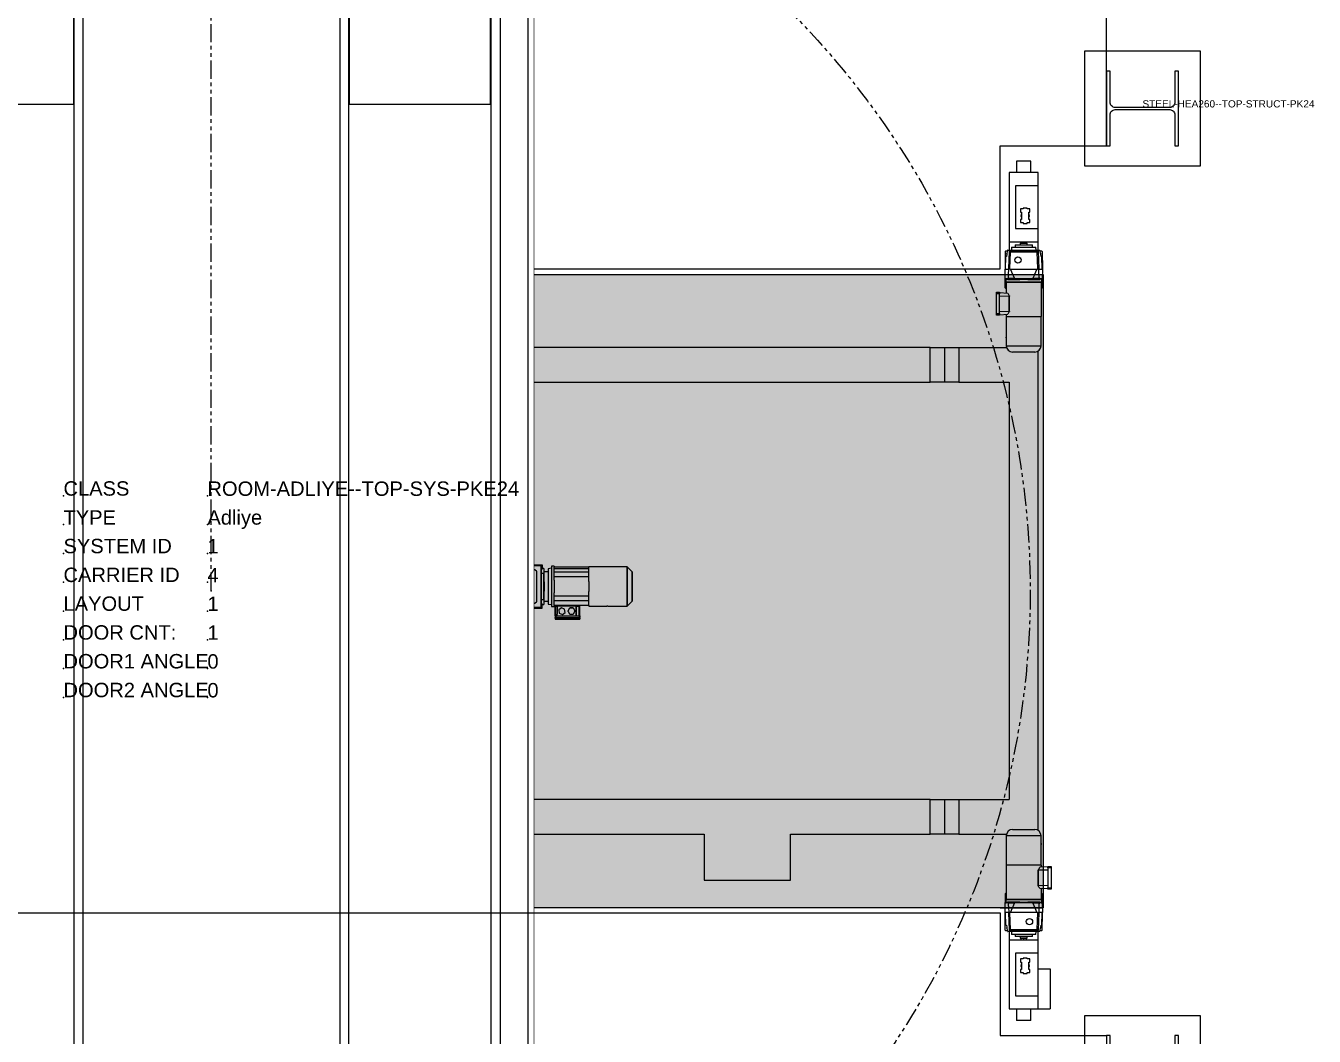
# Model space of a CAD drawing. Header units: millimetres. Extents: x 786 to 13144, y 2321 to 16212.
# Drawn here: x 4766.4 to 5214, y 13346.1 to 13697.1 of the extents above; entities that cross this region are included whole.
import ezdxf

# ---------------------------------------------------------------- set-up
doc = ezdxf.new("R2010")
doc.units = ezdxf.units.MM
doc.set_wipeout_variables(frame=1)
doc.linetypes.add('PHANTOM', pattern=[12.7, 6.35, -1.27, 1.27, -1.27, 1.27, -1.27])
for name, color, linetype in [('PK24-LOGO', 7, 'Continuous'), ('PK24E-DATA', 7, 'Continuous'), ('PK24E-STRUCT-STEEL', 254, 'Continuous'), ('PKE24E-HIDDEN', 7, 'Continuous')]:
    doc.layers.add(name, color=color, linetype=linetype)
for name, color, linetype, true_color in [('PK24-SYS-ROOM', 8, 'Continuous', 0x808080), ('PK24E-COMP-PALLET', 132, 'Continuous', 0x00b7c8), ('PK24E-HELPER', 253, 'PHANTOM', 0xa1a1a1), ('PK24E-SYS-LIFT', 31, 'Continuous', 0xffcc5a)]:
    doc.layers.add(name, color=color, linetype=linetype, true_color=true_color)
doc.styles.get("Standard").update_dxf_attribs({"font": 'arial.ttf'})

# ---------------------------------------------------------------- blocks, each defined once
blk = doc.blocks.new('ELIFTTT-CHASIS--TOP-COMP-PKE24')
at = {"layer": 'PK24E-HELPER'}
blk.add_point((0, 167.5), dxfattribs=at)
at = {"layer": 'PK24E-SYS-LIFT'}
for p, q in [((279.75, 149.25), (279.75, 145.25)), ((284.75, 149.25), (279.75, 149.25)), ((284.75, 145.25), (284.75, 149.25)), ((277.25, 145.25), (277.25, 121.25)), ((287.25, 145.25), (277.25, 145.25)), ((287.25, 140.65), (287.25, 145.25)), ((287.25, 140.65), (279.35, 140.65)), ((279.35, 140.65), (279.35, 125.85)), ((287.25, 125.85), (287.25, 140.65)), ((281.1, 132.62), (281.1, 131.52)), ((282.02, 132.62), (281.1, 132.62)), ((281.1, 131.52), (281.48, 131.52)), ((281.48, 131.52), (281.48, 128.98)), ((283.48, 132.95), (282.02, 132.95)), ((282.02, 132.95), (282.02, 132.62)), ((283.48, 132.62), (283.48, 132.95)), ((284.4, 132.62), (283.48, 132.62)), ((284.02, 131.52), (284.4, 131.52)), ((284.02, 128.98), (284.02, 131.52)), ((284.4, 131.52), (284.4, 132.62)), ((279.35, 125.85), (287.25, 125.85)), ((281.1, 128.98), (281.1, 127.88)), ((281.48, 128.98), (281.1, 128.98)), ((281.1, 127.88), (282.02, 127.88)), ((282.02, 127.88), (282.02, 127.55)), ((282.02, 127.55), (283.48, 127.55)), ((283.48, 127.88), (284.4, 127.88)), ((283.48, 127.55), (283.48, 127.88)), ((284.4, 128.98), (284.02, 128.98)), ((284.4, 127.88), (284.4, 128.98)), ((287.25, 121.25), (287.25, 125.85)), ((277.25, 121.25), (287.25, 121.25)), ((277.25, 121.25), (277.25, 118.3)), ((281.25, 121.25), (281.25, 120.7)), ((283.25, 120.7), (283.25, 121.25)), ((287.25, 118.3), (287.25, 121.25)), ((275.86, 117.85), (275.75, 111.75)), ((276.06, 118.05), (276.61, 118.05)), ((276.68, 118.3), (277.28, 118.3)), ((277.04, 111.91), (277.26, 117.91)), ((277.28, 118.3), (277.26, 117.91)), ((277.55, 117.61), (277.26, 117.91)), ((277.26, 117.91), (287.24, 117.91)), ((277.28, 118.3), (287.22, 118.3)), ((277.55, 117.61), (277.34, 111.91)), ((286.95, 117.61), (277.55, 117.61)), ((278.03, 119.4), (277.97, 118.3)), ((278.03, 119.4), (286.47, 119.4)), ((279.25, 120.1), (279.25, 119.4)), ((279.25, 120.1), (285.25, 120.1)), ((281.1, 120.7), (281, 120.6)), ((281, 120.6), (281, 120.1)), ((283.5, 120.6), (281, 120.6)), ((281.1, 120.7), (283.4, 120.7)), ((283.5, 120.6), (283.4, 120.7)), ((283.5, 120.1), (283.5, 120.6)), ((285.25, 119.4), (285.25, 120.1)), ((286.53, 118.3), (286.47, 119.4)), ((287.24, 117.91), (286.95, 117.61)), ((287.16, 111.91), (286.95, 117.61)), ((287.24, 117.91), (287.22, 118.3)), ((287.22, 118.3), (287.82, 118.3)), ((287.24, 117.91), (287.46, 111.91)), ((287.89, 118.05), (288.44, 118.05)), ((288.64, 117.85), (288.75, 111.75)), ((275.94, 116.1), (275.79, 111.75)), ((275.88, 114.18), (275.91, 114.17)), ((275.96, 115.62), (275.92, 115.63)), ((275.94, 116.1), (276.18, 116.1)), ((277.03, 111.69), (277.34, 111.91)), ((277.04, 111.91), (277.03, 111.69)), ((277.41, 111.75), (277.34, 111.91)), ((287.09, 111.75), (287.16, 111.91)), ((287.47, 111.69), (287.16, 111.91)), ((287.46, 111.91), (287.47, 111.69)), ((288.32, 116.1), (288.56, 116.1)), ((288.71, 111.75), (288.56, 116.1)), ((275.67, 111.75), (275.73, 108.41)), ((275.67, 111.75), (277.04, 111.75)), ((275.73, 108.41), (276, 108.14)), ((275.73, 108.41), (276.78, 108.41)), ((275.86, 105.25), (275.81, 108.33)), ((276, 108.31), (276, 107.35)), ((276.78, 108.41), (277.13, 108)), ((277.13, 108), (276.81, 108)), ((276.83, 108.55), (279.06, 108.55)), ((276.97, 109.94), (277.03, 111.69)), ((279.43, 108), (277.13, 108)), ((277.41, 111.75), (277.69, 111.75)), ((279.06, 108.55), (277.69, 111.75)), ((277.69, 111.75), (286.81, 111.75)), ((279.06, 108.55), (279.3, 108.41)), ((279.3, 108.41), (285.2, 108.41)), ((279.3, 108.41), (279.43, 108)), ((280.85, 108), (279.43, 108)), ((285.07, 108), (283.65, 108)), ((285.2, 108.41), (285.07, 108)), ((287.37, 108), (285.07, 108)), ((285.2, 108.41), (285.44, 108.55)), ((286.81, 111.75), (285.44, 108.55)), ((285.44, 108.55), (287.67, 108.55)), ((286.81, 111.75), (287.09, 111.75)), ((287.72, 108.41), (287.37, 108)), ((287.69, 108), (287.37, 108)), ((287.46, 111.75), (288.83, 111.75)), ((287.53, 109.94), (287.47, 111.69)), ((287.72, 108.41), (288.77, 108.41)), ((288.5, 108.14), (288.77, 108.41)), ((288.5, 107.35), (288.5, 108.31)), ((288.64, 105.25), (288.69, 108.33)), ((288.77, 108.41), (288.83, 111.75)), ((272.75, 103.18), (272.75, 103.68)), ((272.75, 103.68), (273.85, 103.68)), ((272.75, 96.28), (272.75, 103.18)), ((273.85, 103.18), (272.75, 103.18)), ((273.85, 103.68), (273.85, 103.18)), ((273.85, 103.56), (276.71, 103.41)), ((273.85, 96.28), (273.85, 103.18)), ((276, 107.35), (288.5, 107.35)), ((276.06, 105.05), (276.1, 105.05)), ((276.1, 107.18), (276.1, 103.44)), ((276.1, 107.18), (282.25, 107.18)), ((282.25, 107.18), (288.4, 107.18)), ((288.4, 95.25), (288.4, 107.18)), ((288.4, 105.05), (288.44, 105.05)), ((273.85, 102.45), (277.25, 102.38)), ((277.25, 102.45), (277.25, 102.38)), ((277.25, 97.08), (277.25, 102.38)), ((277.25, 102.38), (277.25, 102.38)), ((277.3, 102.38), (277.25, 102.38)), ((277.3, 97.08), (277.3, 102.38)), ((272.75, 95.78), (272.75, 96.28)), ((272.75, 96.28), (273.85, 96.28)), ((273.85, 95.78), (272.75, 95.78)), ((273.85, 97), (277.25, 97.08)), ((273.85, 96.28), (273.85, 95.78)), ((273.85, 95.9), (276.71, 96.05)), ((276.1, 96.02), (276.1, 95.25)), ((276.1, 95.25), (288.4, 95.25)), ((276.2, 95.25), (276.2, 88.12)), ((277.25, 97.08), (277.25, 97.08)), ((277.25, 97.01), (277.25, 97.08)), ((277.3, 97.08), (277.25, 97.08)), ((288.3, 85.1), (288.3, 95.25)), ((276.2, 88.12), (276.2, 87.8)), ((276.2, 87.8), (276.2, 85.1)), ((276.2, 85.1), (288.3, 85.1)), ((249.75, 84.5), (68.85, 84.5)), ((249.75, 72.5), (249.75, 84.5)), ((249.75, 84.5), (254.75, 84.5)), ((254.75, 84.5), (254.75, 72.5)), ((254.75, 84.5), (259.75, 84.5)), ((259.75, 84.5), (259.75, 72.5)), ((259.75, 84.5), (276.28, 84.5)), ((286.1, 82.9), (278.4, 82.9)), ((287.25, -83.22), (287.25, 83.22)), ((81.39, 72.5), (249.75, 72.5)), ((254.75, 72.5), (249.75, 72.5)), ((259.75, 72.5), (254.75, 72.5)), ((259.75, 72.5), (277.25, 72.5)), ((277.25, 72.5), (277.25, -72.5)), ((108.63, 9), (114.95, 9)), ((114.95, 9), (114.95, 8)), ((114.75, 8.8), (108.64, 8.8)), ((114.4, 8.7), (108.65, 8.7)), ((112.38, 7.3), (108.76, 7.3)), ((113.01, 6.79), (112.59, 7.21)), ((113.1, -3.58), (113.1, 6.58)), ((114.6, -5.5), (114.6, 8.5)), ((114.75, -5.8), (114.75, 8.8)), ((114.95, 8), (114.75, 8)), ((114.95, 7.5), (114.75, 7.5)), ((115.45, 6), (114.75, 6)), ((114.95, 8), (114.95, 7.5)), ((115.6, 7.75), (114.95, 7.75)), ((115.45, 6), (115.45, -3)), ((115.6, 7.75), (115.6, 3.3)), ((117.1, 6.6), (115.6, 6.6)), ((118.2, 7.8), (117.1, 7.61)), ((117.1, 7.61), (117.1, -4.61)), ((119.1, 8.5), (118.2, 8.5)), ((118.2, 8.5), (118.2, -5.5)), ((119.1, 8.5), (119.1, 8.15)), ((119.1, 7.64), (119.1, 8.15)), ((131.2, 8.15), (119.1, 8.15)), ((119.1, 7.64), (119.1, 7.62)), ((119.1, 6.42), (119.1, 7.62)), ((131.2, 7.62), (119.1, 7.62)), ((119.1, 4.82), (119.1, 6.42)), ((131.2, 6.42), (119.1, 6.42)), ((119.1, 3.69), (119.1, 4.82)), ((131.2, 4.82), (119.1, 4.82)), ((144.33, 8.37), (131.2, 8.37)), ((131.2, 8.37), (131.2, 8.15)), ((131.2, 7.62), (131.2, 8.15)), ((131.2, 6.42), (131.2, 7.62)), ((131.2, 4.82), (131.2, 6.42)), ((131.2, 3.22), (131.2, 4.82)), ((144.33, 8.37), (144.33, 6.36)), ((144.33, 6.36), (144.33, -5.37)), ((146.2, 6.58), (144.47, 8.31)), ((144.47, 8.31), (144.47, 6.32)), ((144.47, 6.32), (144.47, -5.31)), ((146.2, 6.58), (146.2, 5.09)), ((146.2, 5.09), (146.2, -3.58)), ((146.26, -3.44), (146.26, 6.44)), ((146.26, 6.43), (146.26, -3.43)), ((146.3, -3.35), (146.3, 6.35)), ((115.6, 1.5), (115.6, 3.3)), ((115.8, 3.13), (115.6, 3.13)), ((115.6, -0.3), (115.6, 1.5)), ((115.8, -0.13), (115.8, 3.13)), ((119.1, 3.69), (119.1, -0.69)), ((131.2, 3.22), (131.2, -0.22)), ((108.92, -4.3), (112.38, -4.3)), ((112.59, -4.21), (113.01, -3.79)), ((114.75, -3), (115.45, -3)), ((115.6, -0.13), (115.8, -0.13)), ((115.6, -0.3), (115.6, -4.75)), ((115.6, -3.6), (117.1, -3.6)), ((119.1, -1.82), (119.1, -0.69)), ((119.1, -1.82), (119.1, -1.82)), ((131.2, -1.82), (119.1, -1.82)), ((119.1, -3.44), (119.1, -1.82)), ((119.1, -3.44), (119.1, -3.57)), ((131.2, -3.44), (119.1, -3.44)), ((119.1, -5.15), (119.1, -3.57)), ((131.2, -1.82), (131.2, -0.22)), ((131.2, -3.44), (131.2, -1.82)), ((131.2, -5.15), (131.2, -3.44)), ((144.47, -5.31), (146.2, -3.58)), ((108.83, -6), (114.95, -6)), ((108.85, -5.7), (114.4, -5.7)), ((114.75, -5.8), (108.85, -5.8)), ((114.95, -4.5), (114.75, -4.5)), ((114.95, -5), (114.75, -5)), ((114.95, -5), (114.95, -4.5)), ((114.95, -4.75), (115.6, -4.75)), ((114.95, -6), (114.95, -5)), ((117.1, -4.61), (118.2, -4.8)), ((118.2, -5.5), (119.1, -5.5)), ((119.1, -5.15), (119.1, -5.5)), ((131.2, -5.15), (119.1, -5.15)), ((119.48, -8.75), (119.49, -9.33)), ((119.71, -8.75), (119.48, -8.75)), ((119.5, -5.3), (119.5, -5.15)), ((119.7, -5.3), (119.5, -5.3)), ((119.53, -8.75), (119.5, -5.3)), ((119.7, -5.3), (119.7, -5.15)), ((119.72, -5.3), (119.7, -5.3)), ((119.71, -8.75), (119.71, -9.29)), ((119.71, -8.75), (127.85, -8.75)), ((119.72, -5.3), (120.15, -5.3)), ((119.73, -8.75), (119.72, -5.3)), ((126.81, -5.3), (120.15, -5.3)), ((120.15, -5.3), (120.15, -5.3)), ((120.15, -5.3), (120.2, -8.17)), ((120.15, -5.3), (120.2, -8.17)), ((120.2, -8.17), (120.2, -8.17)), ((120.2, -8.75), (120.2, -8.17)), ((120.2, -8.75), (120.2, -8.17)), ((120.2, -8.75), (120.2, -8.17)), ((121.68, -5.91), (120.76, -6.61)), ((121.68, -5.91), (120.76, -6.61)), ((120.76, -6.61), (120.76, -6.61)), ((120.76, -6.61), (120.91, -7.75)), ((120.91, -7.75), (121.98, -8.2)), ((121.68, -5.91), (121.68, -5.9)), ((122.75, -6.35), (121.68, -5.91)), ((122.75, -6.35), (121.68, -5.91)), ((121.98, -8.2), (122.9, -7.49)), ((122.9, -7.49), (122.75, -6.35)), ((122.75, -6.35), (122.75, -6.35)), ((122.9, -7.49), (122.75, -6.35)), ((122.9, -7.49), (122.9, -7.49)), ((123.93, -7.05), (123.93, -7.05)), ((123.94, -6.92), (124.42, -6.08)), ((124.42, -6.09), (123.94, -6.92)), ((123.94, -6.92), (123.94, -6.91)), ((123.94, -7.19), (124.42, -8.02)), ((124.42, -6.09), (124.42, -6.08)), ((124.65, -5.95), (125.61, -5.95)), ((124.65, -5.95), (124.65, -5.95)), ((125.61, -5.95), (124.65, -5.95)), ((124.65, -8.15), (125.61, -8.15)), ((125.61, -5.95), (125.61, -5.95)), ((125.84, -6.08), (126.32, -6.92)), ((125.84, -6.09), (125.84, -6.08)), ((126.32, -6.92), (125.84, -6.09)), ((125.84, -8.02), (126.32, -7.19)), ((126.32, -6.92), (126.32, -6.91)), ((126.33, -7.05), (126.33, -7.05)), ((126.76, -8.17), (126.81, -5.3)), ((126.81, -5.3), (126.76, -8.17)), ((126.76, -8.17), (126.76, -8.17)), ((126.76, -8.17), (126.76, -8.17)), ((126.76, -8.75), (126.76, -8.17)), ((126.76, -8.75), (126.76, -8.17)), ((126.76, -8.17), (126.76, -8.75)), ((126.81, -5.3), (126.81, -5.3)), ((126.81, -5.3), (127.84, -5.3)), ((127.83, -8.75), (127.84, -5.3)), ((127.86, -5.3), (127.84, -5.3)), ((127.85, -8.75), (127.85, -9.29)), ((128.08, -8.75), (127.85, -8.75)), ((127.86, -5.3), (127.86, -5.15)), ((128.06, -5.3), (127.86, -5.3)), ((128.03, -8.75), (128.06, -5.3)), ((128.06, -5.3), (128.06, -5.15)), ((128.08, -8.75), (128.07, -9.33)), ((131.2, -5.15), (131.2, -5.37)), ((131.2, -5.37), (137.47, -5.37)), ((137.79, -5.37), (144.33, -5.37)), ((119.49, -9.5), (119.59, -9.5)), ((119.49, -9.5), (119.5, -9.68)), ((119.5, -9.68), (119.5, -9.75)), ((119.5, -9.68), (128.06, -9.68)), ((119.5, -9.75), (119.5, -9.8)), ((119.5, -9.75), (128.06, -9.75)), ((119.5, -9.8), (128.06, -9.8)), ((119.59, -9.5), (127.97, -9.5)), ((127.97, -9.5), (119.59, -9.5)), ((119.59, -9.5), (119.59, -9.5)), ((119.71, -9.29), (127.85, -9.29)), ((127.97, -9.5), (128.07, -9.5)), ((127.97, -9.5), (127.97, -9.5)), ((128.07, -9.5), (128.06, -9.68)), ((128.06, -9.68), (128.06, -9.75)), ((128.06, -9.75), (128.06, -9.8)), ((249.75, -72.5), (81.39, -72.5)), ((249.75, -84.5), (249.75, -72.5)), ((249.75, -72.5), (254.75, -72.5)), ((254.75, -72.5), (254.75, -84.5)), ((254.75, -72.5), (259.75, -72.5)), ((259.75, -72.5), (259.75, -84.5)), ((259.75, -72.5), (277.25, -72.5)), ((68.85, -84.5), (171.2, -84.5)), ((171.2, -84.5), (171.2, -100.5)), ((201.2, -100.5), (201.2, -84.5)), ((201.2, -84.5), (249.75, -84.5)), ((254.75, -84.5), (249.75, -84.5)), ((259.75, -84.5), (254.75, -84.5)), ((259.75, -84.5), (276.28, -84.5)), ((278.4, -82.9), (286.1, -82.9)), ((276.2, -85.1), (276.2, -95.25)), ((288.3, -85.1), (276.2, -85.1)), ((288.3, -87.8), (288.3, -85.1)), ((288.3, -88.12), (288.3, -87.8)), ((288.3, -95.25), (288.3, -88.12)), ((276.1, -95.25), (276.1, -107.18)), ((288.4, -95.25), (276.1, -95.25)), ((287.2, -97.08), (287.2, -102.38)), ((287.2, -97.08), (287.25, -97.08)), ((290.65, -97), (287.25, -97.08)), ((287.25, -97.01), (287.25, -97.08)), ((287.25, -97.08), (287.25, -102.38)), ((287.25, -97.08), (287.25, -97.08)), ((290.65, -95.9), (287.79, -96.05)), ((288.4, -96.02), (288.4, -95.25)), ((290.65, -96.28), (290.65, -95.78)), ((290.65, -95.78), (291.75, -95.78)), ((291.75, -96.28), (290.65, -96.28)), ((290.65, -96.28), (290.65, -103.18)), ((291.75, -95.78), (291.75, -96.28)), ((291.75, -96.28), (291.75, -103.18)), ((171.2, -100.5), (201.2, -100.5)), ((287.2, -102.38), (287.25, -102.38)), ((290.65, -102.45), (287.25, -102.38)), ((287.25, -102.38), (287.25, -102.38)), ((287.25, -102.45), (287.25, -102.38)), ((275.86, -105.25), (275.81, -108.33)), ((276, -107.35), (276, -108.31)), ((288.5, -107.35), (276, -107.35)), ((276.1, -105.05), (276.06, -105.05)), ((282.25, -107.18), (276.1, -107.18)), ((288.4, -107.18), (282.25, -107.18)), ((290.65, -103.56), (287.79, -103.41)), ((288.4, -107.18), (288.4, -103.44)), ((288.44, -105.05), (288.4, -105.05)), ((288.5, -108.31), (288.5, -107.35)), ((288.64, -105.25), (288.69, -108.33)), ((290.65, -103.18), (291.75, -103.18)), ((290.65, -103.68), (290.65, -103.18)), ((291.75, -103.68), (290.65, -103.68)), ((291.75, -103.18), (291.75, -103.68)), ((275.73, -108.41), (275.67, -111.75)), ((277.04, -111.75), (275.67, -111.75)), ((276, -108.14), (275.73, -108.41)), ((276.78, -108.41), (275.73, -108.41)), ((275.86, -117.85), (275.75, -111.75)), ((275.79, -111.75), (275.94, -116.1)), ((276.78, -108.41), (277.13, -108)), ((276.81, -108), (277.13, -108)), ((279.06, -108.55), (276.83, -108.55)), ((276.97, -109.94), (277.03, -111.69)), ((277.03, -111.69), (277.34, -111.91)), ((277.04, -111.91), (277.03, -111.69)), ((277.13, -108), (279.43, -108)), ((277.41, -111.75), (277.34, -111.91)), ((277.69, -111.75), (277.41, -111.75)), ((277.69, -111.75), (279.06, -108.55)), ((286.81, -111.75), (277.69, -111.75)), ((279.3, -108.41), (279.06, -108.55)), ((279.3, -108.41), (279.43, -108)), ((285.2, -108.41), (279.3, -108.41)), ((279.43, -108), (280.85, -108)), ((283.65, -108), (285.07, -108)), ((285.2, -108.41), (285.07, -108)), ((285.07, -108), (287.37, -108)), ((285.44, -108.55), (285.2, -108.41)), ((285.44, -108.55), (286.81, -111.75)), ((287.67, -108.55), (285.44, -108.55)), ((287.09, -111.75), (286.81, -111.75)), ((287.09, -111.75), (287.16, -111.91)), ((287.47, -111.69), (287.16, -111.91)), ((287.72, -108.41), (287.37, -108)), ((287.37, -108), (287.69, -108)), ((287.46, -111.91), (287.47, -111.69)), ((288.83, -111.75), (287.46, -111.75)), ((287.53, -109.94), (287.47, -111.69)), ((288.77, -108.41), (287.72, -108.41)), ((288.77, -108.41), (288.5, -108.14)), ((288.56, -116.1), (288.71, -111.75)), ((288.64, -117.85), (288.75, -111.75)), ((288.83, -111.75), (288.77, -108.41)), ((276.18, -116.1), (275.94, -116.1)), ((277.26, -117.91), (277.04, -111.91)), ((277.34, -111.91), (277.55, -117.61)), ((286.95, -117.61), (287.16, -111.91)), ((287.46, -111.91), (287.24, -117.91)), ((288.56, -116.1), (288.32, -116.1)), ((288.54, -115.62), (288.58, -115.63)), ((288.62, -114.18), (288.59, -114.17)), ((276.61, -118.05), (276.06, -118.05)), ((277.28, -118.3), (276.68, -118.3)), ((277.25, -118.3), (277.25, -121.25)), ((277.26, -117.91), (277.55, -117.61)), ((287.24, -117.91), (277.26, -117.91)), ((277.26, -117.91), (277.28, -118.3)), ((287.22, -118.3), (277.28, -118.3)), ((277.55, -117.61), (286.95, -117.61)), ((277.97, -118.3), (278.03, -119.4)), ((286.47, -119.4), (278.03, -119.4)), ((279.25, -119.4), (279.25, -120.1)), ((285.25, -120.1), (279.25, -120.1)), ((281, -120.1), (281, -120.6)), ((281, -120.6), (281.1, -120.7)), ((281, -120.6), (283.5, -120.6)), ((283.4, -120.7), (281.1, -120.7)), ((281.25, -120.7), (281.25, -121.25)), ((283.25, -121.25), (283.25, -120.7)), ((283.4, -120.7), (283.5, -120.6)), ((283.5, -120.6), (283.5, -120.1)), ((285.25, -120.1), (285.25, -119.4)), ((286.47, -119.4), (286.53, -118.3)), ((286.95, -117.61), (287.24, -117.91)), ((287.22, -118.3), (287.24, -117.91)), ((287.82, -118.3), (287.22, -118.3)), ((287.25, -121.25), (287.25, -118.3)), ((288.44, -118.05), (287.89, -118.05)), ((277.25, -121.25), (287.25, -121.25)), ((277.25, -121.25), (277.25, -145.25)), ((287.25, -125.85), (287.25, -121.25)), ((287.25, -125.85), (279.35, -125.85)), ((279.35, -125.85), (279.35, -140.65)), ((281.1, -127.88), (281.1, -128.98)), ((282.02, -127.88), (281.1, -127.88)), ((281.1, -128.98), (281.48, -128.98)), ((281.48, -128.98), (281.48, -131.52)), ((282.02, -127.55), (282.02, -127.88)), ((283.48, -127.55), (282.02, -127.55)), ((283.48, -127.88), (283.48, -127.55)), ((284.4, -127.88), (283.48, -127.88)), ((284.02, -128.98), (284.4, -128.98)), ((284.02, -131.52), (284.02, -128.98)), ((284.4, -128.98), (284.4, -127.88)), ((287.25, -140.65), (287.25, -125.85)), ((281.1, -131.52), (281.1, -132.62)), ((281.48, -131.52), (281.1, -131.52)), ((281.1, -132.62), (282.02, -132.62)), ((282.02, -132.62), (282.02, -132.95)), ((282.02, -132.95), (283.48, -132.95)), ((283.48, -132.62), (284.4, -132.62)), ((283.48, -132.95), (283.48, -132.62)), ((284.4, -131.52), (284.02, -131.52)), ((284.4, -132.62), (284.4, -131.52)), ((287.25, -131.25), (291.45, -131.25)), ((291.45, -131.25), (291.45, -145.25)), ((279.35, -140.65), (287.25, -140.65)), ((287.25, -145.25), (287.25, -140.65)), ((277.25, -145.25), (287.25, -145.25)), ((279.75, -145.25), (279.75, -149.25)), ((284.75, -149.25), (284.75, -145.25)), ((287.25, -145.25), (291.45, -145.25)), ((284.75, -149.25), (279.75, -149.25))]:
    blk.add_line(p, q, dxfattribs=at)
at = {"layer": 'PK24E-SYS-LIFT', "flags": 128}
for points in [[(119.49, -9.5), (119.49, -9.42), (119.49, -9.33)], [(128.07, -9.5), (128.07, -9.42), (128.07, -9.33)]]:
    blk.add_lwpolyline(points, dxfattribs=at)
at = {"layer": 'PK24E-SYS-LIFT'}
for centre, radius in [((280.25, 114.91), 1.1), ((0, 0), 109), ((0, 0), 60), ((284.25, -114.91), 1.1)]:
    blk.add_circle(centre, radius, dxfattribs=at)
for centre, radius, start, end in [((282.75, 130.25), 1.5, 147.8509, 212.1491), ((282.75, 130.25), 1.5, 327.8509, 32.1491), ((276.06, 117.85), 0.2, 90, 179), ((276.75, 117), 0.45, 132.2453, 204.5747), ((287.75, 117), 0.45, 335.4253, 47.7547), ((288.44, 117.85), 0.2, 1, 90), ((282.25, 101.91), 6.25, 77.0707, 102.9293), ((276.06, 105.25), 0.2, 181, 270), ((276.2, 107.35), 0.2, 180, 240), ((288.3, 107.35), 0.2, 300, 0), ((288.44, 105.25), 0.2, 270, 359), ((282.25, 106.03), 6.15, 215.6016, 216.4055), ((282.25, 93.43), 6.15, 143.5945, 144.3984), ((278.4, 85.1), 2.2, 180, 270), ((286.1, 85.1), 2.2, 270, 0), ((112.38, 7), 0.3, 45, 90), ((112.8, 6.58), 0.3, 0, 45), ((114.4, 8.5), 0.2, 0, 90), ((144.33, 8.17), 0.2, 45, 90), ((146.06, 6.44), 0.2, 0, 45), ((146.19, 6.35), 0.11, 0, 50.4877), ((115.4, 3.3), 0.2, 0, 75.5225), ((112.38, -4), 0.3, 270, 315), ((112.8, -3.58), 0.3, 315, 0), ((115.4, -0.3), 0.2, 284.4775, 0), ((146.06, -3.44), 0.2, 315, 0), ((146.19, -3.35), 0.11, 309.5123, 0), ((114.4, -5.5), 0.2, 270, 0), ((137.63, -12.31), 6.94, 88.6726, 91.3112), ((144.33, -5.17), 0.2, 270, 315), ((119.56, -9.5), 0.0322, 1.5298, 3.1054), ((127.94, -9.5), 0.0274, 357.5302, 359.3787), ((278.4, -85.1), 2.2, 90, 180), ((286.1, -85.1), 2.2, 0, 90), ((282.25, -93.43), 6.15, 323.5945, 324.3984), ((282.25, -106.03), 6.15, 35.6016, 36.4055), ((276.06, -105.25), 0.2, 90, 179), ((276.2, -107.35), 0.2, 120, 180), ((288.3, -107.35), 0.2, 0, 60), ((288.44, -105.25), 0.2, 1, 90), ((282.25, -101.91), 6.25, 257.0707, 282.9293), ((276.06, -117.85), 0.2, 181, 270), ((276.75, -117), 0.45, 155.4253, 227.7547), ((287.75, -117), 0.45, 312.2453, 24.5747), ((288.44, -117.85), 0.2, 270, 359), ((282.75, -130.25), 1.5, 147.8509, 212.1491), ((282.75, -130.25), 1.5, 327.8509, 32.1491)]:
    blk.add_arc(centre, radius, start, end, dxfattribs=at)
for centre, major_axis, ratio, start_param, end_param in [((305.67, 111.06), (0, 29.91), 0.99939, 1.327153, 1.396535), ((258.83, 111.06), (0, 29.91), 0.99939, 4.886651, 4.956033), ((305.37, 85.52), (-26.34, 26.35), 0.507159, 0.207962, 0.215452), ((304.57, 27.64), (-17.65, 106.42), 0.210216, 0.652517, 0.672911), ((259.93, 27.64), (17.65, 106.42), 0.210212, 5.610299, 5.630699), ((259.13, 85.52), (26.34, 26.35), 0.507143, 6.067743, 6.075233), ((282.25, 105.66), (-4.43, 4.6), 0.92858, 1.214489, 1.388243), ((282.25, 93.8), (4.43, 4.6), 0.92858, 1.75335, 1.927104), ((125.13, -7.05), (1.2, 0), 0.999924, 3.029132, 3.254054), ((125.13, -7.05), (1.2, 0), 0.999924, 1.981934, 2.206856), ((125.13, -7.05), (1.2, 0), 0.999924, 4.076329, 4.301251), ((125.13, -7.05), (1.2, 0), 0.999924, 0.934737, 1.159658), ((125.13, -7.05), (1.2, 0), 0.999924, 5.123527, 5.348449), ((125.13, -7.05), (1.2, 0), 0.999924, 6.170724, 6.395646), ((114.79, 16.33), (18.71, -18.48), 0.975618, 5.661152, 5.669909), ((132.77, 16.33), (18.71, 18.48), 0.975618, 3.754869, 3.763626), ((282.25, -93.8), (4.43, 4.6), 0.92858, 4.894943, 5.068696), ((282.25, -105.66), (-4.43, 4.6), 0.92858, 4.356082, 4.529835), ((305.37, -85.52), (26.34, 26.35), 0.507143, 2.92615, 2.93364), ((304.57, -27.64), (17.65, 106.42), 0.210212, 2.468706, 2.489106), ((259.93, -27.64), (-17.65, 106.42), 0.210216, 3.79411, 3.814504), ((259.13, -85.52), (-26.34, 26.35), 0.507159, 3.349555, 3.357045), ((305.67, -111.06), (0, 29.91), 0.99939, 1.745058, 1.81444), ((258.83, -111.06), (0, 29.91), 0.99939, 4.468745, 4.538127)]:
    blk.add_ellipse(centre, major_axis=major_axis, ratio=ratio, start_param=start_param, end_param=end_param, dxfattribs=at)
for points, knots in [([(282.09, 121.25), (282.11, 121.24), (282.16, 121.21), (282.25, 121.2), (282.34, 121.21), (282.39, 121.24), (282.41, 121.25)], [0, 0, 0, 0, 0.230406, 0.49981, 0.78779, 1, 1, 1, 1]), ([(276.68, 118.3), (276.68, 118.3), (276.67, 118.3), (276.67, 118.28), (276.67, 118.28)], [0, 0, 0, 0, 0.487803, 1, 1, 1, 1]), ([(287.83, 118.28), (287.83, 118.28), (287.83, 118.3), (287.82, 118.3), (287.82, 118.3)], [0, 0, 0, 0, 0.485402, 1, 1, 1, 1]), ([(275.89, 114.18), (275.89, 114.18), (275.89, 114.16), (275.89, 114.22), (275.9, 114.37), (275.9, 114.62), (275.9, 114.9), (275.91, 115.18), (275.91, 115.43), (275.92, 115.58), (275.92, 115.64), (275.92, 115.63), (275.92, 115.63)], [0, 0, 0, 0, 0.000422, 0.125216, 0.249969, 0.374831, 0.499914, 0.625089, 0.750116, 0.875001, 0.999834, 1, 1, 1, 1]), ([(275.92, 115.24), (275.92, 115.23), (275.92, 115.15), (275.91, 114.97), (275.9, 114.73), (275.9, 114.53), (275.9, 114.43), (275.9, 114.39)], [0, 0, 0, 0, 0.041978, 0.30628, 0.570431, 0.834353, 1, 1, 1, 1]), ([(275.9, 114.39), (275.9, 114.33), (275.9, 114.24), (275.91, 114.21), (275.91, 114.2)], [0, 0, 0, 0, 0.571187, 1, 1, 1, 1]), ([(275.92, 114.19), (275.92, 114.19), (275.93, 114.2), (275.94, 114.28), (275.96, 114.44), (275.97, 114.66), (275.99, 114.9), (275.99, 115.15), (275.99, 115.36), (275.98, 115.53), (275.97, 115.62), (275.97, 115.62), (275.96, 115.61)], [0, 0, 0, 0, 0.009511, 0.124894, 0.240611, 0.356456, 0.472081, 0.587302, 0.702221, 0.817124, 0.932235, 1, 1, 1, 1]), ([(276.24, 116.25), (276.23, 116.21), (276.21, 116.14), (276.19, 116.1), (276.19, 116.1), (276.18, 116.1)], [0, 0, 0, 0, 0.432931, 0.865827, 1, 1, 1, 1]), ([(288.32, 116.1), (288.31, 116.11), (288.29, 116.12), (288.28, 116.18), (288.27, 116.23), (288.26, 116.25)], [0, 0, 0, 0, 0.43316, 0.866317, 1, 1, 1, 1]), ([(276.81, 108), (276.72, 108.05), (276.5, 108.18), (276.29, 108.29), (276.15, 108.34), (276.07, 108.36), (276.03, 108.35), (276, 108.34), (276, 108.31), (276, 108.31)], [0, 0, 0, 0, 0.189659, 0.44506, 0.57653, 0.707999, 0.799497, 0.930008, 1, 1, 1, 1]), ([(288.5, 108.31), (288.5, 108.31), (288.5, 108.34), (288.48, 108.35), (288.42, 108.36), (288.34, 108.34), (288.23, 108.29), (288.09, 108.23), (287.92, 108.14), (287.77, 108.05), (287.69, 108)], [0, 0, 0, 0, 0.053259, 0.184632, 0.316005, 0.44367, 0.571338, 0.702705, 0.834078, 1, 1, 1, 1]), ([(276.2, 87.8), (276.2, 87.8), (276.2, 87.81), (276.2, 87.83), (276.2, 87.87), (276.2, 87.92), (276.2, 87.98), (276.2, 88.03), (276.2, 88.08), (276.2, 88.11), (276.2, 88.12), (276.2, 88.12), (276.2, 88.12)], [0, 0, 0, 0, 0.106425, 0.212833, 0.319704, 0.427399, 0.535627, 0.643879, 0.751778, 0.859172, 0.966191, 1, 1, 1, 1]), ([(120.2, -8.17), (120.2, -8.17), (120.2, -8.17), (120.2, -8.17), (120.2, -8.17), (120.2, -8.17), (120.2, -8.17)], [0, 0, 0, 0, 0.043511, 0.220779, 0.610768, 1, 1, 1, 1]), ([(119.59, -9.5), (119.59, -9.5), (119.59, -9.5), (119.59, -9.5), (119.59, -9.5)], [0, 0, 0, 0, 0.942376, 1, 1, 1, 1]), ([(127.97, -9.5), (127.97, -9.5), (127.97, -9.5), (127.97, -9.5), (127.97, -9.5)], [0, 0, 0, 0, 0.058671, 1, 1, 1, 1]), ([(288.3, -87.8), (288.3, -87.8), (288.3, -87.81), (288.3, -87.83), (288.3, -87.87), (288.3, -87.92), (288.3, -87.98), (288.3, -88.03), (288.3, -88.08), (288.3, -88.11), (288.3, -88.12), (288.3, -88.12), (288.3, -88.12)], [0, 0, 0, 0, 0.106425, 0.212833, 0.319705, 0.427399, 0.535627, 0.64388, 0.751778, 0.859172, 0.966191, 1, 1, 1, 1]), ([(276, -108.31), (276, -108.31), (276, -108.34), (276.02, -108.35), (276.08, -108.36), (276.16, -108.34), (276.27, -108.29), (276.41, -108.23), (276.58, -108.14), (276.73, -108.05), (276.81, -108)], [0, 0, 0, 0, 0.053259, 0.184632, 0.316005, 0.44367, 0.571338, 0.702705, 0.834078, 1, 1, 1, 1]), ([(287.69, -108), (287.78, -108.05), (288, -108.18), (288.21, -108.29), (288.35, -108.34), (288.43, -108.36), (288.47, -108.35), (288.5, -108.34), (288.5, -108.31), (288.5, -108.31)], [0, 0, 0, 0, 0.189659, 0.44506, 0.57653, 0.707999, 0.799497, 0.930008, 1, 1, 1, 1]), ([(276.18, -116.1), (276.19, -116.11), (276.21, -116.12), (276.22, -116.18), (276.23, -116.23), (276.24, -116.25)], [0, 0, 0, 0, 0.43316, 0.866325, 1, 1, 1, 1]), ([(288.26, -116.25), (288.27, -116.21), (288.29, -116.14), (288.31, -116.1), (288.31, -116.1), (288.32, -116.1)], [0, 0, 0, 0, 0.432931, 0.865827, 1, 1, 1, 1]), ([(288.58, -114.19), (288.58, -114.19), (288.57, -114.2), (288.56, -114.28), (288.54, -114.44), (288.53, -114.66), (288.51, -114.9), (288.51, -115.15), (288.51, -115.36), (288.52, -115.53), (288.53, -115.62), (288.53, -115.62), (288.54, -115.61)], [0, 0, 0, 0, 0.009511, 0.124893, 0.240611, 0.356456, 0.472081, 0.587302, 0.702221, 0.817124, 0.932235, 1, 1, 1, 1]), ([(288.61, -114.18), (288.61, -114.18), (288.61, -114.16), (288.61, -114.22), (288.6, -114.37), (288.6, -114.62), (288.6, -114.9), (288.59, -115.18), (288.59, -115.43), (288.58, -115.58), (288.58, -115.64), (288.58, -115.63), (288.58, -115.63)], [0, 0, 0, 0, 0.000422, 0.125216, 0.249969, 0.374831, 0.499914, 0.625089, 0.750116, 0.875001, 0.999834, 1, 1, 1, 1]), ([(288.58, -115.24), (288.58, -115.23), (288.58, -115.15), (288.59, -114.97), (288.6, -114.73), (288.6, -114.53), (288.6, -114.43), (288.6, -114.39)], [0, 0, 0, 0, 0.041978, 0.306281, 0.570431, 0.834353, 1, 1, 1, 1]), ([(288.6, -114.39), (288.6, -114.33), (288.6, -114.23), (288.59, -114.2), (288.59, -114.18)], [0, 0, 0, 0, 0.500013, 1, 1, 1, 1]), ([(276.67, -118.28), (276.67, -118.28), (276.67, -118.3), (276.68, -118.3), (276.68, -118.3)], [0, 0, 0, 0, 0.485402, 1, 1, 1, 1]), ([(287.82, -118.3), (287.82, -118.3), (287.83, -118.3), (287.83, -118.28), (287.83, -118.28)], [0, 0, 0, 0, 0.487803, 1, 1, 1, 1]), ([(282.41, -121.25), (282.39, -121.24), (282.34, -121.21), (282.25, -121.2), (282.16, -121.21), (282.11, -121.24), (282.09, -121.25)], [0, 0, 0, 0, 0.230406, 0.49981, 0.78779, 1, 1, 1, 1])]:
    blk.add_open_spline(points, degree=3, knots=knots, dxfattribs=at)
blk = doc.blocks.new('STEEL-HEA260--TOP-STRUCT-PK24')
at = {"layer": 'PK24E-STRUCT-STEEL', "color": 8, "true_color": 0x808080}
blk.add_lwpolyline([(11.25, 13), (11.25, 2.175, -0.4142136), (9.45, 0.375), (-9.45, 0.375, -0.4142136), (-11.25, 2.175), (-11.25, 13), (-12.5, 13), (-12.5, -13), (-11.25, -13), (-11.25, -2.175, -0.4142136), (-9.45, -0.375), (9.45, -0.375, -0.4142136), (11.25, -2.175), (11.25, -13), (12.5, -13), (12.5, 13)], format="xyb", close=True, dxfattribs=at)
at = {"layer": 'PKE24E-HIDDEN'}
blk.add_attdef('COMP_TYPE', (0, 0.375), '', height=2.5, dxfattribs=at)
blk = doc.blocks.new('STEEL-HEA260-WPLATE-TOP-STRUCT-PK24')
at = {"layer": 'PK24E-STRUCT-STEEL', "color": 8, "true_color": 0x808080}
blk.add_lwpolyline([(-20, 20), (20, 20), (20, -20), (-20, -20)], close=True, dxfattribs=at)
blk.add_blockref('STEEL-HEA260--TOP-STRUCT-PK24', (0, 0)).add_auto_attribs({'COMP_TYPE': 'STEEL-HEA260--TOP-STRUCT-PK24'})
blk = doc.blocks.new('ELIFT-COLUMNS--TOP-COMP-PKE24')
for p in [(323.5, 167.5), (323.5, -167.5)]:
    blk.add_blockref('STEEL-HEA260-WPLATE-TOP-STRUCT-PK24', p)
blk = doc.blocks.new('LOGO----DECOR-PK24')
at = {"layer": 'PK24-LOGO'}
for p, q in [((-10, 2.13), (-8.71, 2.13)), ((-10, -1.62), (-10, 2.13)), ((-9.29, 1.47), (-9.29, 0.11)), ((-8.76, 1.47), (-9.29, 1.47)), ((-9.29, 0.11), (-8.76, 0.11)), ((-8.61, 1.46), (-8.76, 1.47)), ((-8.76, 0.11), (-8.61, 0.13)), ((-8.71, 2.13), (-8.43, 2.11)), ((-8.48, 1.42), (-8.61, 1.46)), ((-8.61, 0.13), (-8.48, 0.17)), ((-8.36, 1.35), (-8.48, 1.42)), ((-8.48, 0.17), (-8.36, 0.23)), ((-8.43, 2.11), (-8.3, 2.07)), ((-8.26, 1.27), (-8.36, 1.35)), ((-8.36, 0.23), (-8.26, 0.31)), ((-8.3, 2.07), (-8.17, 2.03)), ((-8.19, 1.17), (-8.26, 1.27)), ((-8.26, 0.31), (-8.19, 0.41)), ((-8.13, 1.05), (-8.19, 1.17)), ((-8.19, 0.41), (-8.13, 0.53)), ((-8.17, 2.03), (-7.94, 1.9)), ((-8.09, 0.93), (-8.13, 1.05)), ((-8.13, 0.53), (-8.09, 0.66)), ((-8.08, 0.79), (-8.09, 0.93)), ((-8.09, 0.66), (-8.08, 0.79)), ((-7.94, 1.9), (-7.74, 1.74)), ((-7.74, 1.74), (-7.58, 1.55)), ((-7.58, 0.04), (-7.74, -0.16)), ((-7.58, 1.55), (-7.46, 1.32)), ((-7.46, 0.27), (-7.58, 0.04)), ((-7.46, 1.32), (-7.38, 1.06)), ((-7.38, 0.52), (-7.46, 0.27)), ((-7.38, 1.06), (-7.36, 0.79)), ((-7.36, 0.79), (-7.38, 0.52)), ((-7.19, -0.02), (-7.16, 0.13)), ((-7.16, 0.13), (-7.11, 0.26)), ((-7.11, 0.26), (-6.98, 0.49)), ((-6.98, 0.49), (-6.82, 0.68)), ((-6.82, 0.68), (-6.62, 0.82)), ((-6.62, 0.82), (-6.41, 0.92)), ((-6.42, 0.06), (-6.48, -0.05)), ((-6.33, 0.17), (-6.42, 0.06)), ((-6.41, 0.92), (-6.19, 0.98)), ((-6.23, 0.25), (-6.33, 0.17)), ((-6.11, 0.31), (-6.23, 0.25)), ((-6.19, 0.98), (-5.97, 1)), ((-5.98, 0.35), (-6.11, 0.31)), ((-5.84, 0.36), (-5.98, 0.35)), ((-5.97, 1), (-5.74, 0.98)), ((-5.71, 0.35), (-5.84, 0.36)), ((-5.74, 0.98), (-5.53, 0.92)), ((-5.58, 0.31), (-5.71, 0.35)), ((-5.47, 0.24), (-5.58, 0.31)), ((-5.53, 0.92), (-5.35, 0.82)), ((-5.37, 0.16), (-5.47, 0.24)), ((-5.29, 0.06), (-5.37, 0.16)), ((-5.35, 0.82), (-5.21, 0.7)), ((-5.23, -0.06), (-5.29, 0.06)), ((-5.21, 0.7), (-5.21, 0.95)), ((-5.21, 0.95), (-4.5, 0.95)), ((-4.5, 0.95), (-4.5, -1.62)), ((-3.41, 0.95), (-4.11, 0.95)), ((-4.11, 0.95), (-4.11, -1.62)), ((-3.41, 0.53), (-3.41, 0.95)), ((-3.36, 0.62), (-3.41, 0.53)), ((-3.37, -0.03), (-3.32, 0.06)), ((-3.29, 0.71), (-3.36, 0.62)), ((-3.32, 0.06), (-3.26, 0.13)), ((-3.22, 0.78), (-3.29, 0.71)), ((-3.26, 0.13), (-3.19, 0.19)), ((-3.14, 0.84), (-3.22, 0.78)), ((-3.19, 0.19), (-3.11, 0.23)), ((-3.05, 0.89), (-3.14, 0.84)), ((-3.11, 0.23), (-3.02, 0.26)), ((-2.94, 0.92), (-3.05, 0.89)), ((-3.02, 0.26), (-2.92, 0.27)), ((-2.83, 0.94), (-2.94, 0.92)), ((-2.92, 0.27), (-2.42, 0.27)), ((-2.7, 0.95), (-2.83, 0.94)), ((-2.42, 0.95), (-2.7, 0.95)), ((-2.42, 0.27), (-2.42, 0.95)), ((-1.42, 2.13), (-2.13, 2.13)), ((-2.13, 2.13), (-2.13, -1.62)), ((-1.42, -1.62), (-1.42, 2.13)), ((-0.37, 0.95), (-1.42, -0.33)), ((-0.61, -0.33), (0.44, 0.95)), ((0.44, 0.95), (-0.37, 0.95)), ((0.44, 0.19), (0.36, -0.06)), ((0.56, 0.41), (0.44, 0.19)), ((0.72, 0.61), (0.56, 0.41)), ((0.92, 0.77), (0.72, 0.61)), ((0.77, 1.32), (0.79, 1.37)), ((0.78, 1.26), (0.77, 1.32)), ((0.81, 1.24), (0.78, 1.26)), ((0.79, 1.37), (1.61, 2.19)), ((0.85, 1.23), (0.81, 1.24)), ((0.89, 1.24), (0.85, 1.23)), ((1.07, 1.32), (0.89, 1.24)), ((1.15, 0.9), (0.92, 0.77)), ((1.27, 1.37), (1.07, 1.32)), ((1.07, -0.08), (1.13, 0.03)), ((1.13, 0.03), (1.21, 0.12)), ((1.4, 0.98), (1.15, 0.9)), ((1.21, 0.12), (1.3, 0.2)), ((1.46, 1.41), (1.27, 1.37)), ((1.3, 0.2), (1.41, 0.26)), ((1.67, 1), (1.4, 0.98)), ((1.41, 0.26), (1.54, 0.3)), ((1.67, 1.42), (1.46, 1.41)), ((1.54, 0.3), (1.67, 0.31)), ((1.61, 2.19), (1.67, 2.21)), ((1.67, 2.21), (1.73, 2.19)), ((1.87, 1.41), (1.67, 1.42)), ((1.94, 0.98), (1.67, 1)), ((1.67, 0.31), (1.8, 0.3)), ((1.73, 2.19), (2.54, 1.37)), ((1.8, 0.3), (1.92, 0.26)), ((2.07, 1.37), (1.87, 1.41)), ((1.92, 0.26), (2.03, 0.2)), ((2.19, 0.9), (1.94, 0.98)), ((2.03, 0.2), (2.13, 0.12)), ((2.26, 1.32), (2.07, 1.37)), ((2.13, 0.12), (2.2, 0.03)), ((2.41, 0.77), (2.19, 0.9)), ((2.2, 0.03), (2.26, -0.08)), ((2.45, 1.24), (2.26, 1.32)), ((2.61, 0.61), (2.41, 0.77)), ((2.48, 1.23), (2.45, 1.24)), ((2.52, 1.24), (2.48, 1.23)), ((2.55, 1.26), (2.52, 1.24)), ((2.54, 1.37), (2.57, 1.32)), ((2.57, 1.32), (2.55, 1.26)), ((2.78, 0.41), (2.61, 0.61)), ((2.9, 0.19), (2.78, 0.41)), ((2.98, -0.06), (2.9, 0.19)), ((3.31, 2.13), (4.01, 2.13)), ((3.31, -1.62), (3.31, 2.13)), ((4.01, 2.13), (4.01, -1.62)), ((4.37, -0.02), (4.4, 0.13)), ((4.4, 0.13), (4.45, 0.26)), ((4.45, 0.26), (4.58, 0.49)), ((4.58, 0.49), (4.74, 0.68)), ((4.74, 0.68), (4.93, 0.82)), ((4.93, 0.82), (5.15, 0.92)), ((5.14, 0.06), (5.08, -0.05)), ((5.23, 0.17), (5.14, 0.06)), ((5.15, 0.92), (5.37, 0.98)), ((5.33, 0.25), (5.23, 0.17)), ((5.45, 0.31), (5.33, 0.25)), ((5.37, 0.98), (5.59, 1)), ((5.58, 0.35), (5.45, 0.31)), ((5.72, 0.36), (5.58, 0.35)), ((5.59, 1), (5.82, 0.98)), ((5.85, 0.35), (5.72, 0.36)), ((5.82, 0.98), (6.03, 0.92)), ((5.98, 0.31), (5.85, 0.35)), ((6.09, 0.24), (5.98, 0.31)), ((6.03, 0.92), (6.21, 0.82)), ((6.19, 0.16), (6.09, 0.24)), ((6.27, 0.06), (6.19, 0.16)), ((6.21, 0.82), (6.35, 0.7)), ((6.32, -0.06), (6.27, 0.06)), ((6.35, 0.7), (6.35, 0.95)), ((6.35, 0.95), (7.06, 0.95)), ((7.06, 0.95), (7.06, -1.62)), ((8.33, -1.51), (7.31, 0.95)), ((7.31, 0.95), (8.05, 0.95)), ((8.05, 0.95), (8.68, -0.63)), ((10, 0.95), (8.51, -2.81)), ((8.68, -0.63), (9.27, 0.95)), ((9.27, 0.95), (10, 0.95)), ((-9.29, -1.62), (-10, -1.62)), ((-8.71, -0.55), (-9.29, -0.55)), ((-9.29, -0.55), (-9.29, -1.62)), ((-8.43, -0.52), (-8.71, -0.55)), ((-8.3, -0.49), (-8.43, -0.52)), ((-8.17, -0.44), (-8.3, -0.49)), ((-7.94, -0.32), (-8.17, -0.44)), ((-7.74, -0.16), (-7.94, -0.32)), ((-7.22, -0.33), (-7.21, -0.17)), ((-7.21, -0.5), (-7.22, -0.33)), ((-7.21, -0.17), (-7.19, -0.02)), ((-7.19, -0.65), (-7.21, -0.5)), ((-7.16, -0.79), (-7.19, -0.65)), ((-7.1, -0.92), (-7.16, -0.79)), ((-6.97, -1.15), (-7.1, -0.92)), ((-6.81, -1.34), (-6.97, -1.15)), ((-6.62, -1.48), (-6.81, -1.34)), ((-6.41, -1.59), (-6.62, -1.48)), ((-6.52, -0.18), (-6.53, -0.33)), ((-6.53, -0.33), (-6.52, -0.47)), ((-6.48, -0.05), (-6.52, -0.18)), ((-6.52, -0.47), (-6.48, -0.6)), ((-6.48, -0.6), (-6.42, -0.72)), ((-6.42, -0.72), (-6.33, -0.82)), ((-6.19, -1.65), (-6.41, -1.59)), ((-6.33, -0.82), (-6.23, -0.9)), ((-6.23, -0.9), (-6.11, -0.97)), ((-5.98, -1.67), (-6.19, -1.65)), ((-6.11, -0.97), (-5.98, -1.01)), ((-5.98, -1.01), (-5.84, -1.02)), ((-5.74, -1.65), (-5.98, -1.67)), ((-5.84, -1.02), (-5.71, -1.01)), ((-5.53, -1.57), (-5.74, -1.65)), ((-5.71, -1.01), (-5.58, -0.97)), ((-5.58, -0.97), (-5.47, -0.9)), ((-5.35, -1.47), (-5.53, -1.57)), ((-5.47, -0.9), (-5.37, -0.82)), ((-5.37, -0.82), (-5.29, -0.72)), ((-5.21, -1.33), (-5.35, -1.47)), ((-5.29, -0.72), (-5.23, -0.6)), ((-5.2, -0.19), (-5.23, -0.06)), ((-5.23, -0.6), (-5.2, -0.47)), ((-5.21, -1.62), (-5.21, -1.33)), ((-5.21, -1.33), (-5.21, -1.33)), ((-4.5, -1.62), (-5.21, -1.62)), ((-5.19, -0.33), (-5.2, -0.19)), ((-5.2, -0.47), (-5.19, -0.33)), ((-4.11, -1.62), (-3.41, -1.62)), ((-3.41, -0.21), (-3.4, -0.12)), ((-3.41, -1.62), (-3.41, -0.21)), ((-3.4, -0.12), (-3.37, -0.03)), ((-2.13, -1.62), (-1.42, -1.62)), ((-1.42, -0.33), (-0.37, -1.62)), ((0.44, -1.62), (-0.61, -0.33)), ((-0.37, -1.62), (0.44, -1.62)), ((0.36, -0.06), (0.33, -0.33)), ((0.33, -0.33), (0.36, -0.6)), ((0.36, -0.6), (0.44, -0.85)), ((0.44, -0.85), (0.56, -1.08)), ((0.56, -1.08), (0.72, -1.28)), ((0.72, -1.28), (0.92, -1.44)), ((0.77, -1.98), (0.78, -1.93)), ((0.79, -2.04), (0.77, -1.98)), ((0.78, -1.93), (0.81, -1.9)), ((1.61, -2.85), (0.79, -2.04)), ((0.81, -1.9), (0.85, -1.89)), ((0.85, -1.89), (0.89, -1.9)), ((0.89, -1.9), (1.07, -1.98)), ((0.92, -1.44), (1.15, -1.56)), ((1.02, -0.33), (1.03, -0.2)), ((1.03, -0.46), (1.02, -0.33)), ((1.03, -0.2), (1.07, -0.08)), ((1.07, -0.59), (1.03, -0.46)), ((1.13, -0.7), (1.07, -0.59)), ((1.07, -1.98), (1.27, -2.04)), ((1.21, -0.79), (1.13, -0.7)), ((1.15, -1.56), (1.4, -1.64)), ((1.3, -0.87), (1.21, -0.79)), ((1.27, -2.04), (1.46, -2.07)), ((1.41, -0.93), (1.3, -0.87)), ((1.4, -1.64), (1.67, -1.67)), ((1.54, -0.97), (1.41, -0.93)), ((1.46, -2.07), (1.67, -2.09)), ((1.67, -0.98), (1.54, -0.97)), ((1.67, -2.88), (1.61, -2.85)), ((1.8, -0.97), (1.67, -0.98)), ((1.67, -1.67), (1.94, -1.64)), ((1.67, -2.09), (1.87, -2.07)), ((1.73, -2.85), (1.67, -2.88)), ((2.54, -2.04), (1.73, -2.85)), ((1.92, -0.93), (1.8, -0.97)), ((1.87, -2.07), (2.07, -2.04)), ((2.03, -0.87), (1.92, -0.93)), ((1.94, -1.64), (2.19, -1.56)), ((2.13, -0.79), (2.03, -0.87)), ((2.07, -2.04), (2.26, -1.98)), ((2.2, -0.7), (2.13, -0.79)), ((2.19, -1.56), (2.41, -1.44)), ((2.26, -0.59), (2.2, -0.7)), ((2.26, -0.08), (2.3, -0.2)), ((2.3, -0.46), (2.26, -0.59)), ((2.26, -1.98), (2.45, -1.9)), ((2.3, -0.2), (2.31, -0.33)), ((2.31, -0.33), (2.3, -0.46)), ((2.41, -1.44), (2.61, -1.28)), ((2.45, -1.9), (2.48, -1.89)), ((2.48, -1.89), (2.52, -1.9)), ((2.52, -1.9), (2.55, -1.93)), ((2.57, -1.98), (2.54, -2.04)), ((2.55, -1.93), (2.57, -1.98)), ((2.61, -1.28), (2.78, -1.08)), ((2.78, -1.08), (2.9, -0.85)), ((2.9, -0.85), (2.98, -0.6)), ((3, -0.33), (2.98, -0.06)), ((2.98, -0.6), (3, -0.33)), ((4.01, -1.62), (3.31, -1.62)), ((4.34, -0.17), (4.37, -0.02)), ((4.34, -0.33), (4.34, -0.17)), ((4.34, -0.5), (4.34, -0.33)), ((4.37, -0.65), (4.34, -0.5)), ((4.4, -0.79), (4.37, -0.65)), ((4.46, -0.92), (4.4, -0.79)), ((4.59, -1.15), (4.46, -0.92)), ((4.75, -1.34), (4.59, -1.15)), ((4.94, -1.48), (4.75, -1.34)), ((5.15, -1.59), (4.94, -1.48)), ((5.04, -0.18), (5.03, -0.33)), ((5.03, -0.33), (5.04, -0.47)), ((5.08, -0.05), (5.04, -0.18)), ((5.04, -0.47), (5.08, -0.6)), ((5.08, -0.6), (5.14, -0.72)), ((5.14, -0.72), (5.23, -0.82)), ((5.37, -1.65), (5.15, -1.59)), ((5.23, -0.82), (5.33, -0.9)), ((5.33, -0.9), (5.45, -0.97)), ((5.58, -1.67), (5.37, -1.65)), ((5.45, -0.97), (5.58, -1.01)), ((5.58, -1.01), (5.72, -1.02)), ((5.81, -1.65), (5.58, -1.67)), ((5.72, -1.02), (5.85, -1.01)), ((6.03, -1.57), (5.81, -1.65)), ((5.85, -1.01), (5.98, -0.97)), ((5.98, -0.97), (6.09, -0.9)), ((6.21, -1.47), (6.03, -1.57)), ((6.09, -0.9), (6.19, -0.82)), ((6.19, -0.82), (6.27, -0.72)), ((6.35, -1.33), (6.21, -1.47)), ((6.27, -0.72), (6.32, -0.6)), ((6.36, -0.19), (6.32, -0.06)), ((6.32, -0.6), (6.36, -0.47)), ((6.35, -1.62), (6.35, -1.33)), ((6.35, -1.33), (6.35, -1.33)), ((7.06, -1.62), (6.35, -1.62)), ((6.37, -0.33), (6.36, -0.19)), ((6.36, -0.47), (6.37, -0.33)), ((7.8, -2.81), (8.33, -1.51)), ((8.51, -2.81), (7.8, -2.81))]:
    blk.add_line(p, q, dxfattribs=at)
blk = doc.blocks.new('*U65')
at = {"layer": 'PK24E-COMP-PALLET'}
for p, q in [((262.27, 110), (-262.27, 110)), ((-249.45, -100.42), (-249.45, 100.42)), ((249.45, 100.42), (-249.45, 100.42)), ((249.45, -100.42), (249.45, 100.42)), ((-267.5, -96.99), (-267.5, 96.99)), ((249.45, 97.11), (-249.45, 97.11)), ((-168.92, 96.89), (-249.45, 96.89)), ((-168.92, 47.89), (-168.92, 96.89)), ((168.92, 47.89), (168.92, 96.89)), ((249.45, 96.89), (168.92, 96.89)), ((267.5, -96.99), (267.5, 96.99)), ((-168.92, 47.89), (-249.45, 47.89)), ((249.45, 47.67), (-249.45, 47.67)), ((249.45, 47.89), (168.92, 47.89)), ((249.45, 44.65), (-249.45, 44.65)), ((249.45, -44.65), (-249.45, -44.65)), ((249.45, -47.67), (-249.45, -47.67)), ((-168.92, -47.89), (-249.45, -47.89)), ((-168.92, -96.89), (-168.92, -47.89)), ((168.92, -96.89), (168.92, -47.89)), ((249.45, -47.89), (168.92, -47.89)), ((-168.92, -96.89), (-249.45, -96.89)), ((249.45, -97.11), (-249.45, -97.11)), ((249.45, -96.89), (168.92, -96.89)), ((249.45, -100.42), (-249.45, -100.42)), ((262.27, -110), (-262.27, -110))]:
    blk.add_line(p, q, dxfattribs=at)
for centre, start, end in [((-7.5, 0), 156.6469, 159.5434), ((7.5, 0), 20.4566, 23.3531), ((-7.5, 0), 200.4566, 203.3531), ((7.5, 0), 336.6469, 339.5434)]:
    blk.add_arc(centre, 277.5, start, end, dxfattribs=at)
at = {"layer": 'PK24E-HELPER'}
blk.add_point((0, 0), dxfattribs=at)
at = {"linetype": 'Continuous'}
for p, rotation in [((-258.48, 0), 270), ((258.48, 0), 90)]:
    blk.add_blockref('LOGO----DECOR-PK24', p, dxfattribs=dict(at, rotation=rotation))
blk = doc.blocks.new('*U13')
for p in [(0, 75.94), (50, 75.94), (0, 65.94), (0, 65.94), (50, 65.94), (50, 65.94), (0, 55.94), (0, 55.94), (50, 55.94), (50, 55.94), (0, 45.94), (0, 45.94), (50, 45.94), (50, 45.94), (0, 35.94), (0, 35.94), (50, 35.94), (50, 35.94), (0, 25.94), (0, 25.94), (50, 25.94), (50, 25.94), (0, 15.94), (0, 15.94), (50, 15.94), (50, 15.94), (0, 5.94), (50, 5.94)]:
    blk.add_point(p)
blk = doc.blocks.new('ROOM-ADLIYE--TOP-SYS-PKE24')
at = {"layer": 'PK24-SYS-ROOM'}
blk.add_lwpolyline([(-274.25, 111.86), (274.01, 111.86), (274.01, 154.5), (311, 154.5), (311, 252.11), (311, 349.72), (-294, 349.72), (-294, 252.11), (-294, 154.5), (-274.25, 154.5)], close=True, dxfattribs=at)
blk.add_wipeout([(111.88, -110.14), (287, -110.14), (287, 109.86), (111.88, 109.86)]).dxf.layer = 'PK24-SYS-ROOM'
h = blk.add_hatch(dxfattribs=at)
h.set_pattern_fill('ANGLE', color=256)
h.set_pattern_definition([(0, (0, 0), (0, 6.985), [5.08, -1.905]), (90, (0, 0), (-6.985, 4e-16), [5.08, -1.905])])
h.paths.add_polyline_path([(289.01, -110.14), (-289.25, -110.14), (-289.25, 109.86), (289.01, 109.86)])
blk.add_line((274.01, -110.14), (289.01, -110.14), dxfattribs=at)
for points in [[(-112, 263.62), (-97.37, 269.5), (97.37, 269.5), (112, 263.62), (112, -263.62), (97.37, -269.5), (-97.37, -269.5), (-112, -263.62)], [(289.01, -110.14), (-289.25, -110.14), (-289.25, 109.86), (289.01, 109.86)]]:
    blk.add_lwpolyline(points, close=True, dxfattribs=at)
blk.add_lwpolyline([(-110, 262.27), (-96.99, 267.5), (96.99, 267.5), (110, 262.27), (110, -262.27), (96.99, -267.5), (-96.99, -267.5), (-110, -262.27), (-110, 262.27)], dxfattribs=at)
for name in ['ELIFT-COLUMNS--TOP-COMP-PKE24', 'ELIFTTT-CHASIS--TOP-COMP-PKE24']:
    blk.add_blockref(name, (0, 0), dxfattribs=at)
blk.add_wipeout([(-112, 263.62), (-97.37, 269.5), (97.37, 269.5), (112, 263.62), (112, -263.62), (97.37, -269.5), (-97.37, -269.5), (-112, -263.62)]).dxf.layer = 'PK24-SYS-ROOM'
blk.add_lwpolyline([(-274.25, -111.86), (274.01, -111.86), (274.01, -154.5), (311, -154.5), (311, -252.11), (311, -349.72), (-294, -349.72), (-294, -252.11), (-294, -154.5), (-274.25, -154.5)], close=True, dxfattribs=at)
at = {"layer": 'PK24E-HELPER'}
blk.add_line((0, 0), (0, 524.72), dxfattribs=at)
blk.add_circle((-0.12, -0.14), 284.63, dxfattribs=at)
at = {"layer": 'PK24-SYS-ROOM', "rotation": 90}
blk.add_blockref('*U65', (0, 0), dxfattribs=at)
at = {"layer": 'PK24E-DATA'}
blk.add_blockref('*U13', (-51.32, -42.97), dxfattribs=at)
at = {"layer": 'PK24E-DATA', "char_height": 5, "attachment_point": 7}
for s, width, insert in [('CLASS', 50, (-51.32, 32.97)), ('TYPE', 50, (-51.32, 22.97)), ('SYSTEM ID', 50, (-51.32, 12.97)), ('CARRIER ID', 50, (-51.32, 2.97)), ('LAYOUT', 50, (-51.32, -7.03)), ('DOOR CNT:', 78.7047, (-51.32, -17.03)), ('DOOR1 ANGLE', 61.9979, (-51.32, -27.03)), ('DOOR2 ANGLE', 62.9923, (-51.32, -37.03))]:
    blk.add_mtext_dynamic_manual_height_columns(s, width=width, gutter_width=50, heights=[0], dxfattribs=dict(at, insert=insert))
at = {"layer": 'PK24E-DATA'}
for tag, p in [('COMP_TYPE', (-1.32, 32.97)), ('ROOM_TYPE', (-1.32, 22.97)), ('SYSTEM_ID', (-1.32, 12.97)), ('CARRIER_ID', (-1.32, 2.97)), ('LAYOUT_ID', (-1.32, -7.03)), ('DOOR_COUNT', (-1.32, -17.03)), ('DOOR1_ANGLE', (-1.32, -27.03))]:
    blk.add_attdef(tag, p, '', height=5, dxfattribs=at)
at = {"layer": 'PK24E-DATA', "flags": 8}
blk.add_attdef('DOOR2_ANGLE', (-1.32, -37.03), '', height=5, dxfattribs=at)

msp = doc.modelspace()

# ---------------------------------------------------------------- block references
ref = msp.add_blockref('ROOM-ADLIYE--TOP-SYS-PKE24', (4830.82, 13500.83))
ref.add_attrib('DOOR2_ANGLE', '0', (4829.5, 13463.8), dxfattribs={"layer": 'PK24E-DATA', "height": 5})
ref.add_attrib('DOOR1_ANGLE', '0', (4829.5, 13473.8), dxfattribs={"layer": 'PK24E-DATA', "height": 5})
ref.add_attrib('DOOR_COUNT', '1', (4829.5, 13483.8), dxfattribs={"layer": 'PK24E-DATA', "height": 5})
ref.add_attrib('ROOM_TYPE', 'Adliye', (4829.5, 13523.8), dxfattribs={"layer": 'PK24E-DATA', "height": 5})
ref.add_attrib('CARRIER_ID', '4', (4829.5, 13503.8), dxfattribs={"layer": 'PK24E-DATA', "height": 5})
ref.add_attrib('SYSTEM_ID', '1', (4829.5, 13513.8), dxfattribs={"layer": 'PK24E-DATA', "height": 5})
ref.add_attrib('LAYOUT_ID', '1', (4829.5, 13493.8), dxfattribs={"layer": 'PK24E-DATA', "height": 5})
ref.add_attrib('COMP_TYPE', 'ROOM-ADLIYE--TOP-SYS-PKE24', (4829.5, 13533.8), dxfattribs={"layer": 'PK24E-DATA', "height": 5})

doc.saveas('drawing.dxf')
